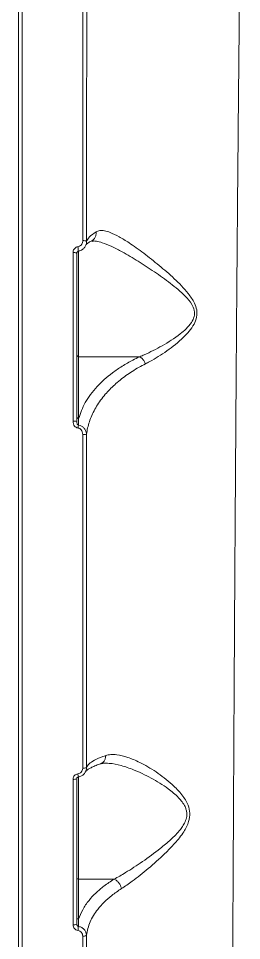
# Model space of a CAD drawing. Header units: millimetres. Extents: x -8607 to 7621, y -5747 to 4382.
# Drawn here: x 3744.3 to 3803.6, y 31.4 to 276.6 of the extents above; entities that cross this region are included whole.
import ezdxf

# ---------------------------------------------------------------- set-up
doc = ezdxf.new("R2010")
doc.units = ezdxf.units.MM
doc.layers.add('DIKOM_ОБЪЕКТ', color=7, linetype='Continuous')

msp = doc.modelspace()

# ---------------------------------------------------------------- linework, layer by layer
at = {"layer": 'DIKOM_ОБЪЕКТ', "color": 7, "linetype": 'Continuous', "lineweight": 15}
for p, q in [((3744.301, -268.391), (3744.301, 1331.609)), ((3744.301, -268.391), (3744.301, 531.609)), ((3744.301, -268.391), (3744.301, 531.609)), ((3764.282, 217.412), (3764.003, 217.428)), ((3760.301, 214.82), (3760.301, 186.644)), ((3760.301, 186.644), (3760.301, 170.163)), ((3776.512, 186.644), (3760.301, 186.644)), ((3760.229, 74.902), (3760.229, 74.886)), ((3760.301, 74.916), (3760.301, 47.725)), ((3760.301, 47.725), (3760.301, 37.069)), ((3769.747, 47.725), (3760.301, 47.725))]:
    msp.add_line(p, q, dxfattribs=at)
for centre, radius, start, end in [((3750.716, 214.104), 9.54, 3.5919, 10.79471), ((3761.63, 215.92), 1.604, 60.80764, 97.71998), ((3759.041, 212.902), 1.44, 58.14709, 99.6158), ((3760.27, 187.114), 0.471, 184.21902, 273.67464), ((3759.049, 166.658), 2.853, 74.73261, 94.97453), ((3760.27, 170.633), 0.471, 184.22016, 273.67454), ((3814.064, 160.297), 54.436, 171.37418, 172.19904), ((3761.624, 162.329), 3.635, 77.73612, 93.52671), ((3761.606, 79.509), 2.294, 264.40248, 289.57917), ((3759.049, 76.185), 1.934, 262.77484, 292.87501), ((3772.688, 77.337), 12.698, 187.21246, 191.12723), ((3760.27, 48.195), 0.471, 184.21902, 273.67464), ((3760.27, 37.539), 0.471, 184.22016, 273.67454), ((3759.041, 36.805), 1.277, 259.43106, 306.50771), ((3743.139, 36.616), 17.158, 351.36708, 355.03692), ((3761.59, 33.926), 1.379, 261.04012, 304.25129)]:
    msp.add_arc(centre, radius, start, end, dxfattribs=at)
for points, knots in [([(3745.3, 400.727), (3745.3, 397.184), (3745.3, 389.134), (3745.3, 376.105), (3745.3, 361.342), (3745.3, 345.784), (3745.3, 329.098), (3745.3, 312.243), (3745.3, 295.955), (3745.3, 280.703), (3745.3, 265.275), (3745.301, 248.974), (3745.301, 231.7), (3745.301, 213.726), (3745.301, 195.496), (3745.301, 177.146), (3745.301, 159.731), (3745.301, 142.864), (3745.301, 126.097), (3745.301, 108.831), (3745.301, 90.997), (3745.301, 72.71), (3745.301, 54.443), (3745.301, 36.333), (3745.301, 19.397), (3745.301, 3.223), (3745.301, -12.554), (3745.301, -28.487), (3745.301, -44.552), (3745.301, -60.358), (3745.301, -77.216), (3745.301, -94.967), (3745.301, -110.975), (3745.301, -124.155), (3745.301, -135.754), (3745.301, -148.032), (3745.301, -161.141), (3745.301, -174.014), (3745.301, -186.605), (3745.301, -198.604), (3745.301, -209.321), (3745.301, -218.836), (3745.301, -228.062), (3745.301, -237.419), (3745.301, -246.681), (3745.301, -255.088), (3745.301, -262.616), (3745.301, -269.176), (3745.301, -274.748), (3745.301, -278.923), (3745.301, -281.006), (3745.301, -281.854)], [0, 0, 0, 0, 0.0156514, 0.0355583, 0.0554997, 0.076825, 0.0981929, 0.1209379, 0.1413137, 0.1591953, 0.1771019, 0.1973257, 0.2175857, 0.238224, 0.2602584, 0.2808448, 0.3014695, 0.3199971, 0.3385524, 0.3587762, 0.3790362, 0.3996746, 0.4217089, 0.4422953, 0.46292, 0.4814476, 0.5000029, 0.5199118, 0.5398551, 0.5599126, 0.5800054, 0.6053449, 0.6307558, 0.6460962, 0.6614524, 0.6813612, 0.7013045, 0.7226339, 0.7440057, 0.7655443, 0.7871266, 0.8050021, 0.8229026, 0.8459797, 0.8690567, 0.8921876, 0.9154829, 0.9388335, 0.9615657, 0.9843493, 1, 1, 1, 1]), ([(3803.591, 330.029), (3803.523, 324.55), (3803.386, 313.579), (3803.193, 296.518), (3803.006, 279.031), (3802.828, 261.084), (3802.657, 242.749), (3802.494, 224.042), (3802.339, 205.036), (3802.2, 186.926), (3802.076, 169.817), (3801.966, 153.753), (3801.86, 137.613), (3801.759, 121.406), (3801.662, 105.174), (3801.569, 88.934), (3801.481, 72.732), (3801.403, 57.726), (3801.334, 43.934), (3801.274, 31.37), (3801.216, 18.939), (3801.16, 6.641), (3801.107, -5.53), (3801.056, -17.52), (3801.007, -29.296), (3800.961, -40.865), (3800.917, -52.254), (3800.875, -63.46), (3800.835, -74.454), (3800.796, -85.207), (3800.76, -95.695), (3800.726, -105.921), (3800.693, -115.888), (3800.663, -125.552), (3800.634, -134.888), (3800.607, -143.903), (3800.582, -152.618), (3800.555, -161.904), (3800.529, -171.612), (3800.503, -181.574), (3800.48, -190.932), (3800.459, -199.65), (3800.441, -207.713), (3800.426, -215.089), (3800.413, -221.836), (3800.406, -225.735), (3800.403, -227.687)], [0, 0, 0, 0, 0.0279517, 0.0559711, 0.0841497, 0.112398, 0.140846, 0.1693659, 0.1980505, 0.2268089, 0.2504876, 0.2742079, 0.2980249, 0.3218842, 0.3458643, 0.3698877, 0.3940102, 0.4181768, 0.4373171, 0.4564794, 0.475545, 0.4946105, 0.5137639, 0.5329172, 0.5518732, 0.5708292, 0.5898716, 0.608914, 0.6280087, 0.6471254, 0.6661455, 0.6851656, 0.7042731, 0.7233807, 0.7422913, 0.7612018, 0.7801984, 0.799195, 0.8241795, 0.8492136, 0.8742975, 0.8994316, 0.9244982, 0.9496151, 0.9747822, 1, 1, 1, 1]), ([(3761.414, 217.51), (3761.416, 223.283), (3761.42, 234.84), (3761.426, 251.981), (3761.432, 268.989), (3761.437, 280.134), (3761.439, 285.712)], [0, 0, 0, 0, 0.2488775, 0.4981996, 0.7488726, 1, 1, 1, 1]), ([(3762.441, 285.375), (3762.438, 279.86), (3762.433, 268.819), (3762.425, 251.902), (3762.418, 234.748), (3762.414, 223.133), (3762.412, 217.32)], [0, 0, 0, 0, 0.2488778, 0.4982002, 0.748873, 1, 1, 1, 1]), ([(3762.412, 217.32), (3762.603, 217.716), (3763.019, 218.573), (3764.252, 219.401), (3764.917, 219.848)], [0, 0, 0, 0, 0.4604881, 1, 1, 1, 1]), ([(3763.74, 217.485), (3763.849, 217.534), (3764.195, 217.692), (3764.616, 218.213), (3764.917, 218.936), (3764.956, 219.511), (3764.923, 219.803), (3764.917, 219.848)], [0, 0, 0, 0, 0.1297563, 0.4140262, 0.6982971, 0.9541135, 1, 1, 1, 1]), ([(3764.917, 219.848), (3765.23, 219.981), (3765.884, 220.259), (3767.156, 220.171), (3768.849, 219.677), (3771.021, 218.617), (3773.996, 216.773), (3777.588, 214.212), (3781.65, 210.962), (3785.752, 207.478), (3788.998, 204.144), (3791.003, 201.277), (3791.779, 199.104), (3791.766, 197.116), (3790.988, 195.179), (3789.726, 193.406), (3787.33, 190.922), (3783.774, 188.07), (3780.297, 185.926), (3778.421, 184.934), (3778.036, 184.73)], [0, 0, 0, 0, 0.039972, 0.0838375, 0.127732, 0.1889333, 0.2502303, 0.3350389, 0.419981, 0.5024357, 0.584612, 0.6297421, 0.6580817, 0.6869127, 0.7179993, 0.7532858, 0.7887207, 0.8822415, 0.975869, 1, 1, 1, 1]), ([(3758.8, 214.321), (3758.803, 214.388), (3758.812, 214.632), (3758.931, 215.035), (3759.218, 215.456), (3759.612, 215.769), (3759.929, 215.85), (3760.087, 215.89)], [0, 0, 0, 0, 0.0918816, 0.335558, 0.5630753, 0.7814373, 1, 1, 1, 1]), ([(3760.087, 215.89), (3760.249, 215.932), (3760.573, 216.016), (3760.977, 216.337), (3761.276, 216.771), (3761.402, 217.188), (3761.411, 217.441), (3761.414, 217.51)], [0, 0, 0, 0, 0.216891, 0.4334722, 0.6619726, 0.9080849, 1, 1, 1, 1]), ([(3762.412, 217.32), (3762.409, 217.209), (3762.398, 216.801), (3762.194, 216.125), (3761.701, 215.426), (3761.03, 214.912), (3760.498, 214.782), (3760.23, 214.716)], [0, 0, 0, 0, 0.09029925, 0.33221618, 0.5590657, 0.77758408, 1, 1, 1, 1]), ([(3762.241, 216.381), (3762.25, 216.397), (3762.268, 216.432), (3762.583, 216.739), (3763.071, 217.091), (3763.565, 217.347), (3763.76, 217.448)], [0, 0, 0, 0, 0.2467645, 0.5294059, 0.8148474, 1, 1, 1, 1]), ([(3763.78, 217.293), (3763.785, 217.297), (3763.825, 217.323), (3763.907, 217.358), (3764.175, 217.35), (3764.277, 217.347)], [0, 0, 0, 0, 0.0789578, 0.6479782, 1, 1, 1, 1]), ([(3776.523, 186.642), (3776.525, 186.642), (3776.931, 186.81), (3778.9, 187.657), (3782.532, 189.495), (3786.33, 191.881), (3788.898, 194.055), (3790.248, 195.553), (3791.056, 197.159), (3791.12, 198.341), (3790.928, 199.431), (3790.267, 200.918), (3788.703, 202.728), (3786.72, 204.531), (3783.966, 206.726), (3780.38, 209.276), (3776.056, 212.097), (3772.271, 214.343), (3769.086, 215.997), (3766.804, 216.927), (3765.206, 217.39), (3764.521, 217.406), (3764.282, 217.412)], [0, 0, 0, 0, 0.000095, 0.0262498, 0.1265248, 0.2289905, 0.2654492, 0.3025814, 0.3331329, 0.3556272, 0.360774, 0.3885338, 0.4348849, 0.4784484, 0.5224383, 0.6121606, 0.7036964, 0.7972234, 0.8625706, 0.9294718, 0.9753722, 1, 1, 1, 1]), ([(3758.802, 169.5), (3758.802, 170.164), (3758.802, 173.483), (3758.802, 182.646), (3758.801, 196.963), (3758.8, 208.532), (3758.8, 214.321)], [0, 0, 0, 0, 0.0441412, 0.2207137, 0.6100127, 1, 1, 1, 1]), ([(3759.801, 214.125), (3759.801, 206.727), (3759.801, 191.909), (3759.801, 176.917), (3759.801, 169.41)], [0, 0, 0, 0, 0.4992727, 1, 1, 1, 1]), ([(3759.816, 214.172), (3759.818, 214.221), (3759.821, 214.355), (3759.926, 214.531), (3760.077, 214.652), (3760.183, 214.697), (3760.233, 214.7), (3760.236, 214.7)], [0, 0, 0, 0, 0.2037336, 0.5692428, 0.8090191, 0.9886241, 1, 1, 1, 1]), ([(3760.301, 170.163), (3760.797, 171.609), (3761.547, 173.795), (3763.422, 176.616), (3765.64, 179.301), (3768.452, 181.829), (3771.818, 184.136), (3774.264, 185.552), (3775.909, 186.351), (3776.512, 186.644)], [0, 0, 0, 0, 0.2355394, 0.3560364, 0.4765274, 0.7016571, 0.8172953, 0.9329171, 1, 1, 1, 1]), ([(3776.512, 186.644), (3776.514, 186.644), (3776.517, 186.644), (3776.521, 186.643), (3776.523, 186.642), (3776.523, 186.642)], [0, 0, 0, 0, 0.4269521, 0.7842824, 1, 1, 1, 1]), ([(3776.523, 186.642), (3776.718, 186.517), (3777.107, 186.267), (3777.621, 185.627), (3777.907, 185.081), (3778.019, 184.777), (3778.036, 184.73)], [0, 0, 0, 0, 0.3157288, 0.6314576, 0.943771, 1, 1, 1, 1]), ([(3778.036, 184.73), (3777.466, 184.43), (3775.603, 183.452), (3772.781, 181.629), (3769.79, 179.218), (3767.145, 176.502), (3764.956, 173.492), (3763.343, 170.208), (3762.622, 167.65), (3762.437, 166.205), (3762.396, 165.881)], [0, 0, 0, 0, 0.0601203, 0.1962357, 0.332817, 0.4690625, 0.6303284, 0.7921153, 0.9534347, 1, 1, 1, 1]), ([(3760.132, 167.686), (3760.096, 167.692), (3759.916, 167.722), (3759.584, 167.865), (3759.192, 168.222), (3758.872, 168.783), (3758.827, 169.245), (3758.802, 169.5)], [0, 0, 0, 0, 0.0440727, 0.2245474, 0.4337722, 0.6875081, 1, 1, 1, 1]), ([(3759.801, 169.41), (3759.808, 169.279), (3759.822, 169.049), (3759.922, 168.761), (3760.037, 168.584), (3760.14, 168.502), (3760.202, 168.473), (3760.232, 168.465), (3760.244, 168.462)], [0, 0, 0, 0, 0.3694027, 0.6445477, 0.8371646, 0.9270165, 0.9711869, 1, 1, 1, 1]), ([(3760.301, 170.163), (3760.294, 169.999), (3760.271, 169.435), (3760.255, 168.865), (3760.244, 168.462)], [0, 0, 0, 0, 0.2912822, 1, 1, 1, 1]), ([(3761.4, 165.957), (3761.375, 166.212), (3761.331, 166.66), (3761.018, 167.195), (3760.644, 167.526), (3760.33, 167.654), (3760.16, 167.682), (3760.132, 167.686)], [0, 0, 0, 0, 0.3277202, 0.573894, 0.77963, 0.9627747, 1, 1, 1, 1]), ([(3760.244, 168.462), (3760.291, 168.454), (3760.572, 168.41), (3761.089, 168.218), (3761.722, 167.728), (3762.208, 166.989), (3762.38, 166.322), (3762.393, 165.944), (3762.396, 165.881)], [0, 0, 0, 0, 0.0395069, 0.2326388, 0.4437426, 0.6867398, 0.9479473, 1, 1, 1, 1]), ([(3761.382, 77.226), (3761.383, 84.537), (3761.386, 99.178), (3761.39, 121.343), (3761.395, 143.636), (3761.398, 158.51), (3761.4, 165.957)], [0, 0, 0, 0, 0.2482522, 0.497193, 0.7482405, 1, 1, 1, 1]), ([(3762.396, 165.881), (3762.394, 158.554), (3762.39, 143.879), (3762.384, 121.739), (3762.379, 99.52), (3762.376, 84.745), (3762.375, 77.347)], [0, 0, 0, 0, 0.2482527, 0.4971938, 0.7482409, 1, 1, 1, 1]), ([(3762.375, 77.347), (3762.556, 77.685), (3762.92, 78.366), (3764.427, 79.37), (3766.082, 80.104), (3767.235, 80.498), (3767.479, 80.581)], [0, 0, 0, 0, 0.2991599, 0.6039868, 0.9163485, 1, 1, 1, 1]), ([(3766.079, 78.343), (3766.149, 78.371), (3766.444, 78.488), (3766.916, 78.562), (3767.392, 78.534), (3767.487, 78.528)], [0, 0, 0, 0, 0.1989016, 0.8397106, 1, 1, 1, 1]), ([(3766.109, 78.392), (3766.302, 78.476), (3766.718, 78.655), (3767.184, 79.228), (3767.426, 79.865), (3767.48, 80.334), (3767.479, 80.535), (3767.479, 80.581)], [0, 0, 0, 0, 0.2418945, 0.5197388, 0.7975839, 0.9537361, 1, 1, 1, 1]), ([(3767.479, 80.581), (3767.937, 80.69), (3768.854, 80.908), (3770.79, 80.822), (3773.33, 80.206), (3776.837, 78.69), (3780.88, 76.349), (3784.745, 73.378), (3787.701, 70.384), (3789.365, 67.787), (3789.962, 65.272), (3789.601, 62.76), (3788.148, 60), (3785.903, 57.187), (3782.661, 53.936), (3778.8, 50.48), (3774.861, 47.356), (3772.599, 45.826), (3771.667, 45.195)], [0, 0, 0, 0, 0.0404305, 0.0808828, 0.150957, 0.2211467, 0.3139213, 0.4066913, 0.4680974, 0.5184387, 0.5509393, 0.5857394, 0.6308309, 0.6892176, 0.7478304, 0.8412608, 0.9345794, 1, 1, 1, 1]), ([(3769.756, 47.724), (3769.757, 47.724), (3770.24, 47.983), (3771.227, 48.535), (3773.683, 50.002), (3777.281, 52.359), (3781.379, 55.334), (3784.807, 58.185), (3786.89, 60.259), (3788.148, 62.025), (3788.682, 63.073), (3788.965, 64.013), (3789.054, 64.679), (3789.047, 65.397), (3788.917, 66.159), (3788.523, 67.193), (3787.832, 68.291), (3786.791, 69.489), (3785.532, 70.644), (3783.128, 72.515), (3779.519, 74.718), (3775.275, 76.731), (3771.547, 77.994), (3769.073, 78.525), (3767.801, 78.518), (3767.487, 78.517)], [0, 0, 0, 0, 0.0000632, 0.0353142, 0.0707591, 0.1705222, 0.2730548, 0.3343402, 0.3967053, 0.4190731, 0.4419704, 0.4547716, 0.4679066, 0.4755453, 0.490989, 0.507039, 0.5322008, 0.5580862, 0.5903033, 0.6227824, 0.7217264, 0.8231548, 0.8981942, 0.9749401, 1, 1, 1, 1]), ([(3760.09, 75.743), (3760.256, 75.784), (3760.587, 75.865), (3760.997, 76.186), (3761.281, 76.612), (3761.376, 76.983), (3761.381, 77.188), (3761.382, 77.226)], [0, 0, 0, 0, 0.236408, 0.4729314, 0.7098822, 0.9468304, 1, 1, 1, 1]), ([(3762.375, 77.347), (3762.373, 77.285), (3762.366, 76.945), (3762.207, 76.332), (3761.736, 75.629), (3761.054, 75.101), (3760.504, 74.968), (3760.229, 74.902)], [0, 0, 0, 0, 0.0531619, 0.2899989, 0.5268294, 0.7633656, 1, 1, 1, 1]), ([(3762.254, 76.449), (3762.254, 76.449), (3762.235, 76.404), (3762.329, 76.562), (3762.69, 76.844), (3763.342, 77.251), (3764.313, 77.709), (3765.249, 78.091), (3765.948, 78.308), (3766.123, 78.363)], [0, 0, 0, 0, 0.0016375, 0.1810881, 0.3568638, 0.5395265, 0.7321334, 0.9332785, 1, 1, 1, 1]), ([(3758.805, 74.266), (3758.806, 74.304), (3758.811, 74.51), (3758.907, 74.879), (3759.189, 75.302), (3759.597, 75.621), (3759.926, 75.702), (3760.09, 75.743)], [0, 0, 0, 0, 0.05458517, 0.29135689, 0.52781698, 0.7639702, 1, 1, 1, 1]), ([(3758.807, 35.549), (3758.807, 36.198), (3758.807, 39.444), (3758.806, 47.483), (3758.806, 59.723), (3758.806, 69.416), (3758.805, 74.266)], [0, 0, 0, 0, 0.0507678, 0.2538476, 0.6266954, 1, 1, 1, 1]), ([(3759.801, 74.403), (3759.801, 67.93), (3759.801, 54.971), (3759.801, 42.18), (3759.801, 35.778)], [0, 0, 0, 0, 0.4994501, 1, 1, 1, 1]), ([(3759.811, 74.43), (3759.812, 74.468), (3759.816, 74.571), (3759.903, 74.716), (3760.047, 74.835), (3760.171, 74.884), (3760.238, 74.887), (3760.243, 74.887)], [0, 0, 0, 0, 0.1729617, 0.4641077, 0.7165332, 0.9788802, 1, 1, 1, 1]), ([(3760.301, 37.069), (3760.617, 37.917), (3761.253, 39.626), (3762.858, 41.948), (3764.797, 44.04), (3767.005, 45.941), (3768.815, 47.119), (3769.747, 47.725)], [0, 0, 0, 0, 0.2198974, 0.4427753, 0.6236712, 0.8062571, 1, 1, 1, 1]), ([(3769.747, 47.725), (3769.749, 47.725), (3769.752, 47.725), (3769.755, 47.724), (3769.756, 47.724), (3769.756, 47.724)], [0, 0, 0, 0, 0.5019097, 0.9101308, 1, 1, 1, 1]), ([(3769.756, 47.724), (3769.976, 47.612), (3770.414, 47.389), (3770.996, 46.782), (3771.426, 46.073), (3771.611, 45.521), (3771.66, 45.24), (3771.667, 45.195)], [0, 0, 0, 0, 0.2440021, 0.4880042, 0.7320067, 0.9571012, 1, 1, 1, 1]), ([(3771.667, 45.195), (3770.788, 44.602), (3769.09, 43.455), (3767.008, 41.599), (3764.925, 39.272), (3763.086, 36.333), (3762.608, 33.978), (3762.367, 32.786)], [0, 0, 0, 0, 0.164794, 0.3184402, 0.4735199, 0.7333093, 1, 1, 1, 1]), ([(3760.301, 37.069), (3760.293, 36.905), (3760.262, 36.264), (3760.245, 35.615), (3760.232, 35.132)], [0, 0, 0, 0, 0.2563729, 1, 1, 1, 1]), ([(3760.102, 34.041), (3760.081, 34.044), (3759.892, 34.073), (3759.539, 34.205), (3759.136, 34.548), (3758.859, 35.017), (3758.824, 35.372), (3758.807, 35.549)], [0, 0, 0, 0, 0.0299153, 0.261791, 0.5039481, 0.7520215, 1, 1, 1, 1]), ([(3759.801, 35.778), (3759.806, 35.702), (3759.817, 35.554), (3759.906, 35.356), (3760.03, 35.214), (3760.143, 35.155), (3760.206, 35.137), (3760.225, 35.133), (3760.232, 35.132)], [0, 0, 0, 0, 0.2725665, 0.5325862, 0.7667508, 0.9319469, 0.9740885, 1, 1, 1, 1]), ([(3760.232, 35.132), (3760.271, 35.126), (3760.582, 35.077), (3761.158, 34.867), (3761.818, 34.334), (3762.275, 33.608), (3762.336, 33.059), (3762.367, 32.786)], [0, 0, 0, 0, 0.03333957, 0.26643991, 0.50826892, 0.75526845, 1, 1, 1, 1]), ([(3761.376, 32.563), (3761.358, 32.737), (3761.324, 33.085), (3761.054, 33.544), (3760.659, 33.879), (3760.313, 34.009), (3760.126, 34.037), (3760.102, 34.041)], [0, 0, 0, 0, 0.2478617, 0.4958964, 0.7364511, 0.9670336, 1, 1, 1, 1]), ([(3761.365, -55.027), (3761.366, -51.823), (3761.367, -42.457), (3761.368, -26.591), (3761.37, -7.283), (3761.373, 12.43), (3761.375, 25.847), (3761.376, 32.563)], [0, 0, 0, 0, 0.1144547, 0.3345006, 0.5550758, 0.7772655, 1, 1, 1, 1]), ([(3762.367, 32.786), (3762.366, 26.165), (3762.363, 12.908), (3762.361, -6.686), (3762.358, -26.034), (3762.356, -41.989), (3762.355, -51.408), (3762.354, -54.605)], [0, 0, 0, 0, 0.2200464, 0.4406219, 0.6628116, 0.885546, 1, 1, 1, 1])]:
    msp.add_open_spline(points, degree=3, knots=knots, dxfattribs=at)

doc.saveas('drawing.dxf')
